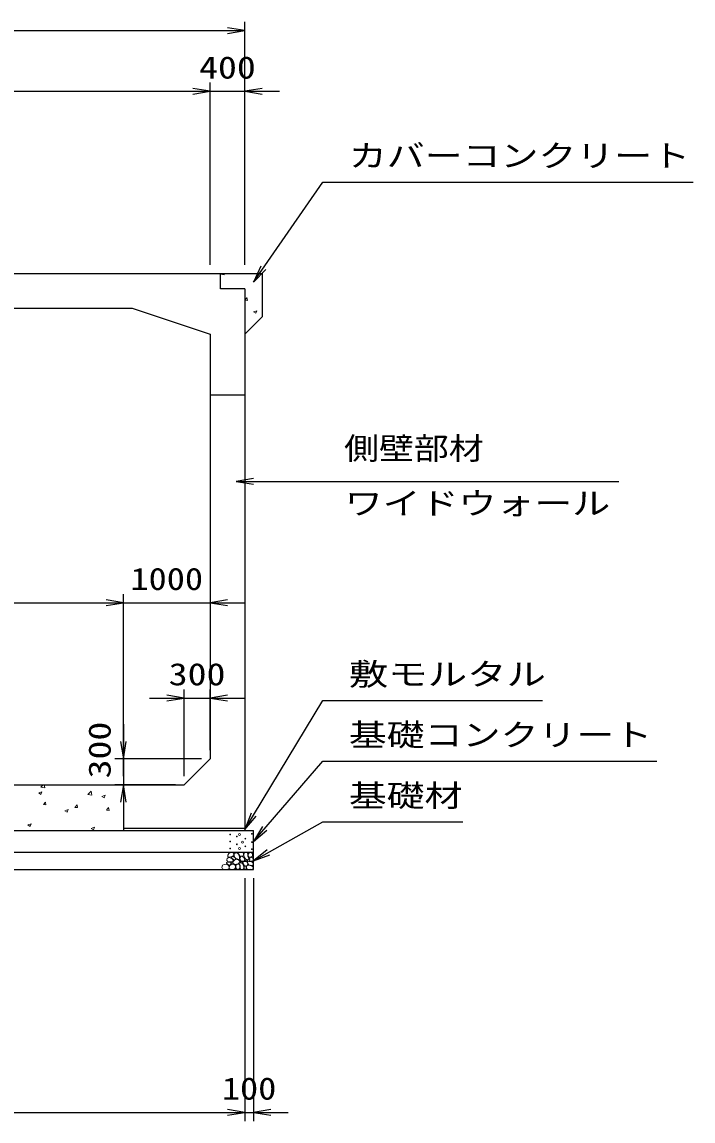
# Model space of a CAD drawing. Units: millimetres at full size. Extents: x 0 to 84100, y 0 to 59400.
# Drawn here: x 44880 to 52621, y 29620 to 42300 of the extents above; entities that cross this region are included whole.
import ezdxf
from ezdxf.enums import TextEntityAlignment as Align

# ---------------------------------------------------------------- set-up
doc = ezdxf.new("R2010")
doc.units = ezdxf.units.MM
for name, color, linetype, lineweight in [('D-DCR-HCHn', 4, 'Continuous', 9), ('D-STR-DIM', 7, 'Continuous', 25), ('D-STR-STRn', 1, 'Continuous', 25), ('D-STR-TXT', 7, 'Continuous', 25)]:
    doc.layers.add(name, color=color, linetype=linetype, lineweight=lineweight)
doc.styles.add('ＭＳ ゴシック', font='')
doc.styles.get('ＭＳ ゴシック').set_extended_font_data('MS Gothic')

# ---------------------------------------------------------------- blocks, each defined once
blk = doc.blocks.new('open_arrow')
at = {"color": 0, "linetype": 'Continuous', "lineweight": -2}
blk.add_lwpolyline([(7.5, 1.25), (0, 0), (7.5, -1.25)], dxfattribs=at)

msp = doc.modelspace()

# ---------------------------------------------------------------- linework, layer by layer
at = {"layer": 'D-DCR-HCHn'}
for p, q in [((47170, 39390.327), (47179.282, 39400)), ((47170, 39389.068), (47213.981, 39382.246)), ((47214.007, 39382.144), (47211.93, 39400)), ((47450.187, 39089.787), (47474.677, 39118.973)), ((47450.319, 39089.791), (47480.683, 39087.135)), ((47480.628, 39087.5), (47474.754, 39119.343)), ((47551.807, 38955.616), (47587.376, 38969.27)), ((47551.847, 38955.631), (47577.117, 38938.587)), ((47577.107, 38938.562), (47587.407, 38969.26)), ((45096.707, 33470.332), (45125.173, 33500)), ((45141.903, 33463.247), (45137.627, 33500)), ((45072.761, 33405.013), (45108.33, 33418.667)), ((45072.791, 33404.94), (45098.06, 33387.896)), ((45096.775, 33470.17), (45141.955, 33463.163)), ((45098.091, 33387.912), (45108.391, 33418.61)), ((45638.865, 33386.247), (45678.432, 33427.485)), ((45638.934, 33386.085), (45684.113, 33379.077)), ((45684.061, 33379.162), (45678.448, 33427.407)), ((45802.824, 33364.328), (45838.393, 33377.982)), ((45802.853, 33364.256), (45828.122, 33347.211)), ((45828.152, 33347.228), (45838.453, 33377.926)), ((45126.569, 33270.649), (45156.933, 33267.993)), ((45126.618, 33270.677), (45151.108, 33299.863)), ((45157.157, 33267.703), (45151.284, 33299.546)), ((45490.937, 33238.771), (45521.301, 33236.115)), ((45490.987, 33238.799), (45515.477, 33267.985)), ((45521.525, 33235.822), (45515.651, 33267.665)), ((45855.357, 33206.921), (45879.847, 33236.107)), ((45885.892, 33203.942), (45880.019, 33235.784)), ((45375.991, 33200.482), (45411.56, 33214.136)), ((45376.02, 33200.41), (45401.289, 33183.366)), ((45401.319, 33183.382), (45411.62, 33214.08)), ((45855.306, 33206.893), (45885.67, 33204.237)), ((44949.158, 33036.637), (44984.727, 33050.29)), ((44949.187, 33036.564), (44974.456, 33019.52)), ((44974.486, 33019.536), (44984.787, 33050.234)), ((45679.22, 32995.951), (45714.79, 33009.605)), ((45679.249, 32995.88), (45704.518, 32978.835)), ((45704.548, 32978.852), (45714.848, 33009.55))]:
    msp.add_line(p, q, dxfattribs=at)
for points in [[(47317.988, 32679.601), (47324.036, 32685.086), (47325.103, 32690.792), (47321.586, 32703.305), (47311.29, 32717.61), (47288.996, 32716.105), (47267.429, 32705.811), (47252.805, 32685.597), (47254.979, 32672.456), (47261.98, 32665.716), (47273.231, 32663.215), (47289.489, 32667.483), (47310.711, 32674.481)], [(47480.31, 32713.906), (47487.244, 32693.102), (47484.933, 32669.988), (47501.113, 32644.562), (47480.31, 32633.005), (47457.195, 32644.562), (47443.327, 32663.053), (47438.704, 32693.102), (47443.327, 32709.283), (47457.195, 32716.217)], [(47498.802, 32711.594), (47519.605, 32716.217), (47538.096, 32706.971), (47540.408, 32686.168), (47535.785, 32669.988), (47512.67, 32663.053), (47496.49, 32663.053), (47489.556, 32674.611), (47489.556, 32700.037)], [(47272.403, 32570.331), (47282.105, 32575.079), (47289.11, 32583.822), (47289.281, 32595.084), (47285.058, 32605.627), (47269.811, 32607.625), (47254.946, 32608.018), (47240.519, 32602.512), (47238.151, 32593.273), (47250.46, 32582.195), (47265.445, 32573.15)], [(47256.628, 32611.832), (47251.312, 32616.874), (47244.524, 32625.68), (47242.855, 32633.275), (47246.856, 32647.685), (47260.912, 32658.67), (47281.093, 32657.89), (47308.302, 32643.001), (47317.914, 32630.757), (47314.848, 32616.784), (47305.222, 32610.04), (47296.401, 32609.145), (47282.637, 32609.524), (47269.192, 32611.002)], [(47300.029, 32585.265), (47295.817, 32588.446), (47292.314, 32593.505), (47292.19, 32600.431), (47296.586, 32606.067), (47304.231, 32607.977), (47310.644, 32606.179), (47312.296, 32600.442), (47313.104, 32594.835), (47312.119, 32587.456), (47306.025, 32584.127)], [(47345.202, 32645.711), (47343.546, 32639.566), (47337.989, 32635.193), (47325.81, 32633.302), (47314.695, 32639.802), (47304.408, 32649.138), (47295.142, 32657.333), (47295.365, 32663.462), (47301.264, 32668.875), (47315.797, 32670.356), (47328.53, 32664.383), (47337.989, 32655.165), (47342.719, 32650.556)], [(47336.797, 32579.532), (47372.171, 32586.129), (47387.218, 32598.266), (47391.97, 32617.263), (47377.287, 32631.629), (47348.677, 32639.69), (47327.03, 32626.761), (47313.039, 32609.347), (47316.998, 32591.67)], [(47376.553, 32636.214), (47389.311, 32640.569), (47390.575, 32668.678), (47377.488, 32697.359), (47360.552, 32713.536), (47328.597, 32707.032), (47325.867, 32671.913), (47336.184, 32659.876), (47364.261, 32644.301)], [(47402.534, 32525.643), (47396.114, 32544.905), (47398.254, 32566.308), (47383.272, 32589.85), (47402.534, 32600.551), (47423.937, 32589.85), (47436.778, 32572.728), (47441.059, 32544.905), (47436.778, 32529.924), (47423.937, 32523.503)], [(47441.015, 32658.431), (47452.573, 32630.693), (47443.327, 32619.136), (47415.589, 32619.136), (47404.032, 32623.759), (47392.475, 32639.939), (47392.475, 32653.808), (47404.032, 32672.299), (47417.901, 32674.611)], [(47406.815, 32600.551), (47396.114, 32609.112), (47400.394, 32615.533), (47415.376, 32615.533), (47421.796, 32613.393), (47426.077, 32604.832), (47419.656, 32598.411)], [(47438.918, 32577.009), (47428.217, 32602.692), (47436.778, 32613.393), (47462.461, 32613.393), (47473.162, 32609.112), (47483.863, 32594.131), (47483.863, 32581.289), (47473.162, 32564.167), (47460.321, 32562.027)], [(47475.687, 32633.005), (47487.244, 32623.759), (47482.621, 32616.824), (47466.441, 32616.824), (47459.507, 32619.136), (47454.884, 32628.382), (47461.818, 32635.316)], [(47498.845, 32577.009), (47481.723, 32602.692), (47483.863, 32609.112), (47507.406, 32615.533), (47528.808, 32613.393), (47543.79, 32600.551), (47545.93, 32585.57), (47543.79, 32570.588), (47526.668, 32566.308)], [(47542.719, 32653.808), (47549.654, 32633.005), (47540.408, 32619.136), (47517.293, 32616.824), (47501.512, 32623.599), (47508.048, 32639.939), (47503.425, 32649.185), (47512.67, 32658.431), (47526.539, 32663.053)], [(47240.028, 32522.493), (47255.163, 32524.274), (47265.134, 32529.787), (47269.165, 32542.722), (47269.055, 32554.963), (47259.828, 32571.678), (47241.758, 32582.822), (47214.269, 32578.403), (47192.547, 32570.334), (47187.357, 32546.125), (47191.97, 32528.257), (47213.116, 32522.877)], [(47337.648, 32573.637), (47322.694, 32582.556), (47296.56, 32582.292), (47275.07, 32563.525), (47271.357, 32534.899), (47285.147, 32524.245), (47321.902, 32521.871), (47338.269, 32531.633), (47342.828, 32554.06)], [(47385.412, 32527.783), (47366.15, 32523.503), (47349.028, 32532.064), (47346.888, 32551.326), (47349.032, 32574.878), (47372.571, 32582.327), (47387.553, 32578.603), (47393.973, 32562.027), (47393.973, 32538.484)], [(47443.199, 32529.924), (47443.199, 32555.606), (47453.9, 32562.027), (47464.601, 32555.606), (47466.741, 32540.625), (47464.601, 32527.783), (47449.619, 32523.503)], [(47490.284, 32523.503), (47475.302, 32529.924), (47471.022, 32551.326), (47479.583, 32566.308), (47494.565, 32570.588), (47513.827, 32568.448), (47535.229, 32559.887), (47545.93, 32547.045), (47545.93, 32532.064), (47539.51, 32523.503), (47513.827, 32525.643)]]:
    msp.add_lwpolyline(points, close=True, dxfattribs=at)
msp.add_lwpolyline([(47406.568, 32718.547), (47423.907, 32716.446), (47435.742, 32708.701), (47435.374, 32689.819), (47429.486, 32676.087), (47414.975, 32676.185), (47394.893, 32679.153), (47385.201, 32693.689), (47375.918, 32703.492), (47373.116, 32714.345), (47385.901, 32718.547), (47406.918, 32718.547)], dxfattribs=at)
for centre, radius in [((47281.091, 32925.045), 4.5), ((47282.803, 32845.221), 4.5), ((47358.437, 32901.359), 4.5), ((47390.004, 32925.045), 11.25), ((47424.996, 32836.145), 11.25), ((47456.563, 32877.541), 4.5), ((47532.197, 32934.121), 4.5), ((47281.091, 32764.955), 4.5), ((47358.437, 32812.459), 4.5), ((47390.004, 32764.955), 11.25), ((47456.563, 32788.641), 4.5), ((47532.197, 32755.879), 4.5), ((47533.909, 32836.145), 4.5)]:
    msp.add_circle(centre, radius, dxfattribs=at)
at = {"layer": 'D-STR-DIM'}
for p, q in [((47450, 39500), (47450, 42300)), ((36650, 42200), (47450, 42200)), ((47050, 39500), (47050, 41600)), ((47050, 39500), (47050, 41600)), ((47450, 39500), (47450, 41600)), ((37050, 41500), (47050, 41500)), ((46650, 41500), (47850, 41500)), ((46050, 33600), (46050, 35700)), ((46050, 33600), (46050, 35700)), ((38050, 35600), (46050, 35600)), ((45650, 35600), (47450, 35600)), ((46350, 34500), (47450, 34500)), ((46750, 33600), (46750, 34600)), ((47050, 33900), (47050, 34600)), ((46050, 34200), (46050, 33100)), ((46950, 33800), (45950, 33800)), ((46650, 33500), (45950, 33500)), ((47450, 32420), (47450, 29620)), ((47450, 32420), (47450, 29620)), ((47550, 32420), (47550, 29620)), ((36650, 29720), (47450, 29720)), ((47050, 29720), (47950, 29720))]:
    msp.add_line(p, q, dxfattribs=at)
at = {"layer": 'D-STR-STRn'}
for p, q in [((36930, 39400), (47170, 39400)), ((47170, 39220), (47170, 39400)), ((47170, 39400), (47650, 39400)), ((47650, 39400), (47650, 38900)), ((47450, 39220), (47170, 39220)), ((47450, 39220), (47450, 33000)), ((37950, 39000), (46150, 39000)), ((46150, 39000), (47050, 38700)), ((47650, 38900), (47450, 38700)), ((47050, 38700), (47050, 33800)), ((47050, 38000), (47450, 38000)), ((46750, 33500), (47050, 33800)), ((37350, 33500), (46750, 33500)), ((46050, 33500), (46050, 32970)), ((36550, 32970), (47550, 32970)), ((46050, 33000), (47450, 33000)), ((47450, 33000), (47450, 32970)), ((47550, 32520), (47550, 32970)), ((36550, 32720), (47550, 32720)), ((36550, 32520), (47550, 32520))]:
    msp.add_line(p, q, dxfattribs=at)
at = {"layer": 'D-STR-TXT'}
for points in [[(47550, 39300), (48350, 40451.777), (48550, 40451.777), (52620.812, 40451.777)], [(47350, 37000), (48295.788, 37000), (48495.788, 37000), (51765.331, 37000)], [(47450, 32985), (48350, 34470), (48550, 34470), (50883.249, 34470)], [(47550, 32845), (48350, 33770), (48550, 33770), (52201.523, 33770)], [(47550, 32620), (48350, 33070), (48550, 33070), (49964.721, 33070)]]:
    msp.add_lwpolyline(points, dxfattribs=at)

# ---------------------------------------------------------------- block references
at = {"layer": 'D-STR-DIM', "xscale": 26.7, "yscale": 26.7}
for p, rotation in [((47450, 42200), 180), ((47050, 41500), 180), ((47050, 41500), 180), ((46050, 35600), 180), ((46050, 35600), 180), ((46750, 34500), 180), ((46050, 33800), 90), ((46050, 33500), 270), ((47450, 29720), 180), ((47450, 29720), 180)]:
    msp.add_blockref('open_arrow', p, dxfattribs=dict(at, rotation=rotation))
for p in [(47450, 41500), (47050, 35600), (47050, 34500), (47550, 29720)]:
    msp.add_blockref('open_arrow', p, dxfattribs=at)
at = {"layer": 'D-STR-TXT', "xscale": 26.7, "yscale": 26.7}
for p, rotation in [((47550, 39300), 55.2), ((47450, 32985), 58.8), ((47550, 32845), 49.1), ((47550, 32620), 29.4)]:
    msp.add_blockref('open_arrow', p, dxfattribs=dict(at, rotation=rotation))
msp.add_blockref('open_arrow', (47350, 37000), dxfattribs=at)

# ---------------------------------------------------------------- texts
at = {"layer": 'D-STR-DIM', "style": 'ＭＳ ゴシック'}
for s, width, p in [('400', 1.25, (47250, 41775)), ('1000', 1.2, (46550, 35875)), ('300', 1.25, (46900, 34775)), ('100', 1.2, (47500, 29995))]:
    msp.add_text(s, height=256.6, dxfattribs=dict(at, width=width)).set_placement(p, align=Align.MIDDLE_CENTER)
at = {"layer": 'D-STR-DIM', "style": 'ＭＳ ゴシック', "width": 1.25}
msp.add_text('300', height=256.6, rotation=90, dxfattribs=at).set_placement((45775, 33900), align=Align.MIDDLE_CENTER)
at = {"layer": 'D-STR-TXT', "style": 'ＭＳ ゴシック'}
for s, width, p in [('カバーコンクリート', 1.25, (48650, 40551.777)), ('ワイドウォール', 1.25, (48602.895, 36541.371)), ('敷モルタル', 1.3, (48650, 34570)), ('基礎コンクリート', 1.25, (48650, 33870)), ('基礎材', 1.25, (48650, 33170))]:
    msp.add_text(s, height=256.6, dxfattribs=dict(at, width=width)).set_placement(p, align=Align.BOTTOM_LEFT)
at = {"layer": 'D-STR-TXT', "style": 'ＭＳ ゴシック', "width": 1.15}
msp.add_text('側壁部材\u3000\u3000\u3000\u3000', height=256.6, dxfattribs=at).set_placement((48595.788, 37508.629), align=Align.TOP_LEFT)

doc.saveas('drawing.dxf')
